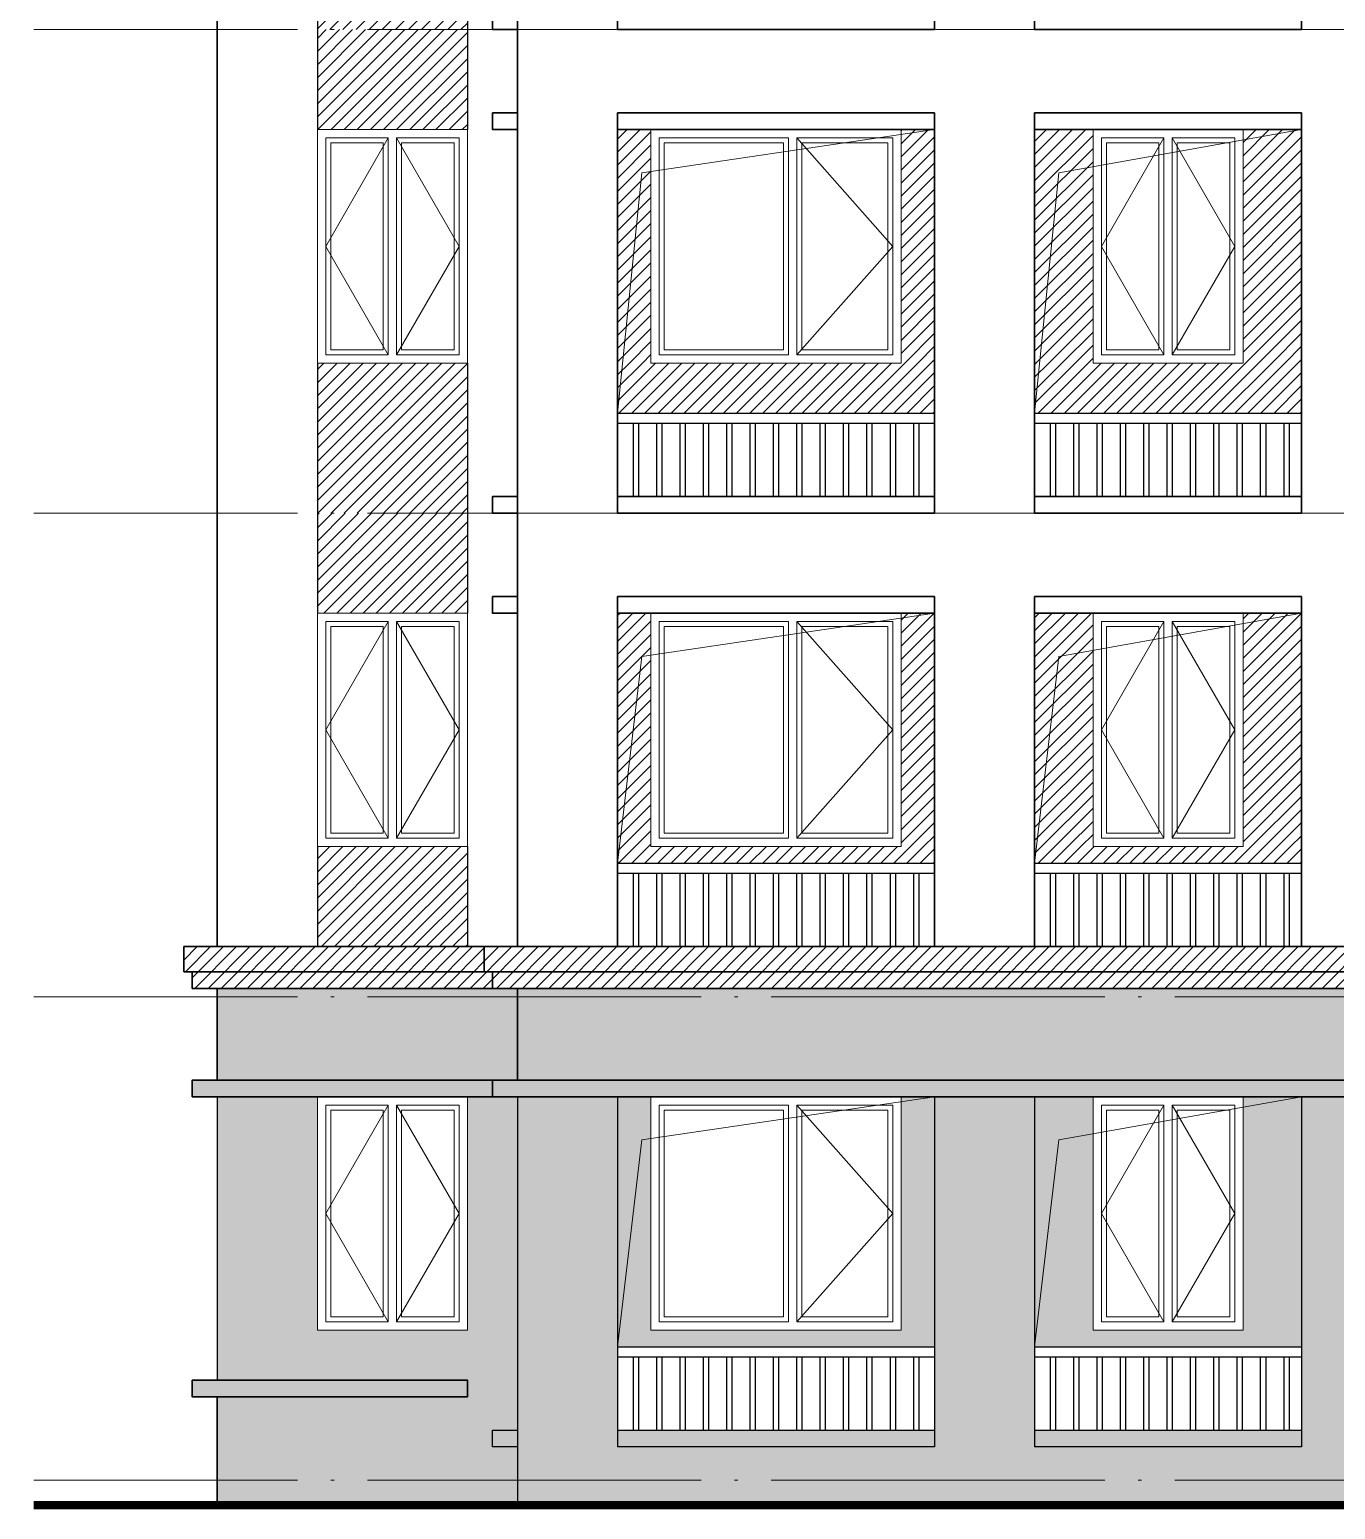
# Model space of a CAD drawing. Extents: x -518115 to 389031, y -231062 to 1628073.
# Drawn here: x 12092 to 19920, y 46065 to 54940 of the extents above; entities that cross this region are included whole.
import ezdxf

# ---------------------------------------------------------------- set-up
doc = ezdxf.new("R2010")
doc.units = 0
doc.header["$LTSCALE"] = 1000
doc.header["$MEASUREMENT"] = 0
doc.linetypes.add('DOTE', pattern=[2.42, 2, -0.2, 0.02, -0.2])
for name, color, linetype in [('3-剖面填充（细）', 250, 'Continuous'), ('5-平立面看线1', 45, 'Continuous'), ('Stair-栏杆', 142, 'Continuous'), ('看线', 251, 'Continuous')]:
    doc.layers.add(name, color=color, linetype=linetype)
for name, color, linetype, lineweight in [('DOTE', 19, 'DOTE', 9), ('WINDOW', 144, 'Continuous', 15), ('立面-中轮廓线', 213, 'Continuous', 35), ('立面-普通轮廓', 7, 'Continuous', 18), ('立面-洞口示意', 152, 'Continuous', 13), ('立面-窗开启线', 250, 'Continuous', 13)]:
    doc.layers.add(name, color=color, linetype=linetype, lineweight=lineweight)
pattern_1 = [(45, (6e-11, -2900), (-39.2886205, 39.2886205), [])]
pattern_2 = [(45, (-499467.84, 16764.28), (-39.2886205, 39.2886205), [])]

# ---------------------------------------------------------------- blocks, each defined once
blk = doc.blocks.new('GDGDRTDGRDG')
at = {"layer": '3-剖面填充（细）'}
h = blk.add_hatch(dxfattribs=at)
h.set_pattern_fill('ANSI31', color=256, scale=35)
h.set_pattern_definition([(45, (-7501.48, -1477), (-39.2886205, 39.2886205), [])])
h.paths.add_polyline_path([(514184.8, 32376), (513284.6, 32376), (513284.1, 31776), (514184.3, 31776)])
h = blk.add_hatch(dxfattribs=at)
h.set_pattern_fill('ANSI31', color=256, scale=35)
h.set_pattern_definition(pattern_1)
h.paths.add_polyline_path([(515084.4, 30376), (515284.4, 30376), (515284.4, 31776), (515084.4, 31776)])
h = blk.add_hatch(dxfattribs=at)
h.set_pattern_fill('ANSI31', color=256, scale=35)
h.set_pattern_definition(pattern_1)
h.paths.add_polyline_path([(516784.4, 30376), (516984.4, 30376), (516984.4, 31776), (516784.4, 31776)])
h = blk.add_hatch(dxfattribs=at)
h.set_pattern_fill('ANSI31', color=256, scale=35)
h.set_pattern_definition(pattern_1)
h.paths.add_polyline_path([(517584.4, 30376), (517934.4, 30376), (517934.4, 31776), (517584.4, 31776)])
h = blk.add_hatch(dxfattribs=at)
h.set_pattern_fill('ANSI31', color=256, scale=35)
h.set_pattern_definition(pattern_1)
h.paths.add_polyline_path([(518834.4, 30376), (519184.4, 30376), (519184.4, 31776), (518834.4, 31776)])
h = blk.add_hatch(dxfattribs=at)
h.set_pattern_fill('ANSI31', color=256, scale=35)
h.set_pattern_definition([(45, (-7501.48, -3777), (-39.2886205, 39.2886205), [])])
h.paths.add_polyline_path([(513284.1, 29476), (514184.1, 29476), (514184.9, 30376), (513284.9, 30376)])
h = blk.add_hatch(dxfattribs=at)
h.set_pattern_fill('ANSI31', color=256, scale=35)
h.set_pattern_definition(pattern_1)
h.paths.add_polyline_path([(515084.4, 30076), (516984.4, 30076), (516984.4, 30376), (515084.4, 30376)])
h = blk.add_hatch(dxfattribs=at)
h.set_pattern_fill('ANSI31', color=256, scale=35)
h.set_pattern_definition(pattern_1)
h.paths.add_polyline_path([(517584.4, 30076), (519184.4, 30076), (519184.4, 30376), (517584.4, 30376)])
for p, q in [((513284.5, 32376), (513284.5, 31776)), ((514184.5, 32376), (514184.5, 31776)), ((513284.5, 30376), (513284.5, 29476)), ((514184.5, 30376), (514184.5, 29476))]:
    blk.add_line(p, q, dxfattribs=at)
blk = doc.blocks.new('A$C318717E3')
at = {"layer": 'WINDOW'}
for points in [[(50, 1350), (425, 1350), (425, 50), (50, 50)], [(850, 1350), (475, 1350), (475, 50), (850, 50)]]:
    blk.add_lwpolyline(points, close=True, dxfattribs=at)
at = {"layer": 'WINDOW', "color": 250}
for points in [[(80, 1320), (395, 1320), (395, 80), (80, 80)], [(820, 1320), (505, 1320), (505, 80), (820, 80)]]:
    blk.add_lwpolyline(points, close=True, dxfattribs=at)
at = {"layer": '立面-普通轮廓'}
blk.add_lwpolyline([(0, 1400), (900, 1400), (900, 0), (0, 0)], close=True, dxfattribs=at)
at = {"layer": '立面-窗开启线', "color": 251, "ltscale": 0.5, "true_color": 0x636466}
for points in [[(425, 1350), (50, 700), (425, 50)], [(475, 1350), (850, 700), (475, 50)]]:
    blk.add_lwpolyline(points, dxfattribs=at)
blk = doc.blocks.new('A$C4731409C')
at = {"layer": 'WINDOW'}
for points in [[(-1450, 1350), (-675, 1350), (-675, 50), (-1450, 50)], [(-50, 1350), (-625, 1350), (-625, 50), (-50, 50)]]:
    blk.add_lwpolyline(points, close=True, dxfattribs=at)
at = {"layer": 'WINDOW', "color": 250}
for points in [[(-1420, 1320), (-705, 1320), (-705, 80), (-1420, 80)], [(-80, 1320), (-595, 1320), (-595, 80), (-80, 80)]]:
    blk.add_lwpolyline(points, close=True, dxfattribs=at)
at = {"layer": '立面-普通轮廓'}
blk.add_lwpolyline([(-1500, 1400), (0, 1400), (0, 0), (-1500, 0)], close=True, dxfattribs=at)
at = {"layer": '立面-窗开启线', "color": 251, "ltscale": 0.5, "true_color": 0x636466}
blk.add_lwpolyline([(-625, 1350), (-50, 700), (-625, 50)], dxfattribs=at)
blk = doc.blocks.new('HFHFHHTHFHF')
at = {"layer": 'Stair-栏杆'}
for p, q in [((515084.4, 32976), (516984.4, 32976)), ((517584.4, 32976), (519184.4, 32976)), ((515084.4, 32916), (516984.4, 32916)), ((517584.4, 32916), (519184.4, 32916))]:
    blk.add_line(p, q, dxfattribs=at)
for points in [[(515179.4, 32476), (515179.4, 32916)], [(515209.4, 32916), (515209.4, 32476)], [(515319.4, 32476), (515319.4, 32916)], [(515349.4, 32916), (515349.4, 32476)], [(515459.4, 32476), (515459.4, 32916)], [(515489.4, 32916), (515489.4, 32476)], [(515599.4, 32476), (515599.4, 32916)], [(515629.4, 32916), (515629.4, 32476)], [(515739.4, 32476), (515739.4, 32916)], [(515769.4, 32916), (515769.4, 32476)], [(515879.4, 32476), (515879.4, 32916)], [(515909.4, 32916), (515909.4, 32476)], [(516019.4, 32476), (516019.4, 32916)], [(516049.4, 32916), (516049.4, 32476)], [(516159.4, 32476), (516159.4, 32916)], [(516189.4, 32916), (516189.4, 32476)], [(516299.4, 32476), (516299.4, 32916)], [(516329.4, 32916), (516329.4, 32476)], [(516439.4, 32476), (516439.4, 32916)], [(516469.4, 32916), (516469.4, 32476)], [(516579.4, 32476), (516579.4, 32916)], [(516609.4, 32916), (516609.4, 32476)], [(516719.4, 32476), (516719.4, 32916)], [(516749.4, 32916), (516749.4, 32476)], [(516859.4, 32476), (516859.4, 32916)], [(516889.4, 32916), (516889.4, 32476)], [(517679.4, 32476), (517679.4, 32916)], [(517709.4, 32916), (517709.4, 32476)], [(517819.4, 32476), (517819.4, 32916)], [(517849.4, 32916), (517849.4, 32476)], [(517959.4, 32476), (517959.4, 32916)], [(517989.4, 32916), (517989.4, 32476)], [(518099.4, 32476), (518099.4, 32916)], [(518129.4, 32916), (518129.4, 32476)], [(518239.4, 32476), (518239.4, 32916)], [(518269.4, 32916), (518269.4, 32476)], [(518379.4, 32476), (518379.4, 32916)], [(518409.4, 32916), (518409.4, 32476)], [(518519.4, 32476), (518519.4, 32916)], [(518549.4, 32916), (518549.4, 32476)], [(518659.4, 32476), (518659.4, 32916)], [(518689.4, 32916), (518689.4, 32476)], [(518799.4, 32476), (518799.4, 32916)], [(518829.4, 32916), (518829.4, 32476)], [(518939.4, 32476), (518939.4, 32916)], [(518969.4, 32916), (518969.4, 32476)], [(519079.4, 32476), (519079.4, 32916)], [(519109.4, 32916), (519109.4, 32476)]]:
    blk.add_lwpolyline(points, dxfattribs=at)
at = {"layer": '立面-中轮廓线'}
for p, q in [((512684.4, 35276), (512684.4, 32376)), ((514484.4, 35276), (514484.4, 32376)), ((515084.4, 34776), (515084.4, 32376)), ((516984.4, 34776), (516984.4, 32376)), ((517584.4, 34776), (517584.4, 32376)), ((519184.4, 34776), (519184.4, 32376))]:
    blk.add_line(p, q, dxfattribs=at)
for points in [[(514484.4, 34676), (514334.4, 34676), (514334.4, 34776), (514484.4, 34776)], [(515084.4, 34776), (516984.4, 34776)], [(517584.4, 34776), (519184.4, 34776)], [(516984.4, 34676), (515084.4, 34676)], [(519184.4, 34676), (517584.4, 34676)], [(514484.4, 32376), (514334.4, 32376), (514334.4, 32476), (514484.4, 32476)], [(515084.4, 32476), (516984.4, 32476)], [(517584.4, 32476), (519184.4, 32476)], [(516984.4, 32376), (515084.4, 32376)], [(519184.4, 32376), (517584.4, 32376)]]:
    blk.add_lwpolyline(points, dxfattribs=at)
for name, p in [('A$C318717E3', (513284.5, 33276)), ('A$C4731409C', (516784.4, 33276)), ('A$C318717E3', (517934.4, 33276))]:
    blk.add_blockref(name, p)

msp = doc.modelspace()

# ---------------------------------------------------------------- hatches: boundary and pattern name
at = {"layer": '3-剖面填充（细）'}
h = msp.add_hatch(dxfattribs=at)
h.set_pattern_fill('ANSI31', color=256, scale=35)
h.set_pattern_definition([(45, (-506969.325, 18187.28), (-39.2886205, 39.2886205), [])])
h.paths.add_polyline_path([(14716.9, 52040.3), (13816.8, 52040.3), (13816.3, 51440.3), (14716.4, 51440.3)])
h = msp.add_hatch(dxfattribs=at)
h.set_pattern_fill('ANSI31', color=256, scale=35)
h.set_pattern_definition(pattern_2)
h.paths.add_polyline_path([(15616.6, 50040.3), (15816.6, 50040.3), (15816.6, 51440.3), (15616.6, 51440.3)])
h = msp.add_hatch(dxfattribs=at)
h.set_pattern_fill('ANSI31', color=256, scale=35)
h.set_pattern_definition(pattern_2)
h.paths.add_polyline_path([(17316.6, 50040.3), (17516.6, 50040.3), (17516.6, 51440.3), (17316.6, 51440.3)])
h = msp.add_hatch(dxfattribs=at)
h.set_pattern_fill('ANSI31', color=256, scale=35)
h.set_pattern_definition(pattern_2)
h.paths.add_polyline_path([(18116.6, 50040.3), (18466.6, 50040.3), (18466.6, 51440.3), (18116.6, 51440.3)])
h = msp.add_hatch(dxfattribs=at)
h.set_pattern_fill('ANSI31', color=256, scale=35)
h.set_pattern_definition(pattern_2)
h.paths.add_polyline_path([(19366.6, 50040.3), (19716.6, 50040.3), (19716.6, 51440.3), (19366.6, 51440.3)])
h = msp.add_hatch(dxfattribs=at)
h.set_pattern_fill('ANSI31', color=256, scale=35)
h.set_pattern_definition([(45, (-506969.325, 15887.28), (-39.2886205, 39.2886205), [])])
h.paths.add_polyline_path([(13816.5, 49440.3), (14716.5, 49440.3), (14717.1, 50040.3), (13817.1, 50040.3)])
h = msp.add_hatch(dxfattribs=at)
h.set_pattern_fill('ANSI31', color=256, scale=35)
h.set_pattern_definition(pattern_2)
h.paths.add_polyline_path([(15616.6, 49940.3), (17516.6, 49940.3), (17516.6, 50040.3), (15616.6, 50040.3)])
h = msp.add_hatch(dxfattribs=at)
h.set_pattern_fill('ANSI31', color=256, scale=35)
h.set_pattern_definition(pattern_2)
h.paths.add_polyline_path([(18116.6, 49940.3), (19716.6, 49940.3), (19716.6, 50040.3), (18116.6, 50040.3)])
h = msp.add_hatch(dxfattribs=at)
h.set_pattern_fill('ANSI31', color=256, scale=35)
h.set_pattern_definition([(45, (-408100, 4864.28), (-39.2886205, 39.2886205), [])])
h.paths.add_polyline_path([(13016.6, 49290.3), (13066.6, 49290.3), (13066.6, 49190.3), (23516.6, 49190.3), (23516.6, 49440.3), (13016.6, 49440.3)])
h = msp.add_hatch(dxfattribs=at)
h.set_pattern_fill('混凝土', color=251, scale=40)
h.set_pattern_definition([(50, (-463528.84, 44790.78), (286.90407, -25.10085), [30, -330]), (355, (-463528.84, 44790.78), (-55.50053, 300.87685), [24, -264]), (100.4514, (-463504.93, 44788.69), (231.40375, 275.77582), [25.49608, -280.45684]), (46.1842, (-463528.84, 44870.78), (426.89642, -66.2076), [45, -495]), (96.6356, (-463493.27, 44865.26), (373.86508, 389.64715), [38.2441, -420.6852]), (351.1842, (-463528.84, 44870.78), (373.86478, 389.64744), [36, -396]), (21, (-463488.84, 44850.78), (238.76282, -161.04756), [30, -330]), (326, (-463488.84, 44850.78), (97.32613, 290.06002), [24, -264]), (71.4514, (-463468.95, 44837.36), (336.08905, 129.0122), [25.49608, -280.45684]), (37.5, (-463528.84, 44790.78), (4.863942, 133.157542), [0, -260.8, 0, -268, 0, -265]), (7.5, (-463528.84, 44790.78), (105.227815, 157.764685), [0, -152.8, 0, -254.8, 0, -101]), (327.5, (-463618.04, 44790.78), (213.528974, -9.021949), [0, -100, 0, -312, 0, -414]), (317.5, (-463658.04, 44790.78), (233.27447, 40.04199), [0, -130, 0, -207.2, 0, -294])])
h.paths.add_polyline_path([(47116.6, 48540.3), (48316.6, 48540.3), (48316.6, 47140.3), (47116.6, 47140.3)], flags=16)
h.paths.add_polyline_path([(45316.6, 47040.3), (46416.6, 47040.3), (46416.6, 46540.3), (45316.6, 46540.3)], flags=16)
h.paths.add_polyline_path([(45416.6, 48540.3), (46316.6, 48540.3), (46316.6, 47140.3), (45416.6, 47140.3)], flags=16)
h.paths.add_polyline_path([(43116.6, 47040.3), (44716.6, 47040.3), (44716.6, 46540.3), (43116.6, 46540.3)], flags=16)
h.paths.add_polyline_path([(43466.6, 48540.3), (44366.6, 48540.3), (44366.6, 47140.3), (43466.6, 47140.3)], flags=16)
h.paths.add_polyline_path([(40616.6, 47040.3), (42516.6, 47040.3), (42516.6, 46540.3), (40616.6, 46540.3)], flags=16)
h.paths.add_polyline_path([(40816.6, 48540.3), (42316.6, 48540.3), (42316.6, 47140.3), (40816.6, 47140.3)], flags=16)
h.paths.add_polyline_path([(38816.7, 48540.3), (39716.7, 48540.3), (39716.7, 47140.3), (38816.7, 47140.3)], flags=16)
h.paths.add_polyline_path([(54516.6, 48540.3), (53316.6, 48540.3), (53316.6, 47140.3), (54516.6, 47140.3)], flags=16)
h.paths.add_polyline_path([(56316.6, 47040.3), (55216.6, 47040.3), (55216.6, 46540.3), (56316.6, 46540.3)], flags=16)
h.paths.add_polyline_path([(56216.6, 48540.3), (55316.6, 48540.3), (55316.6, 47140.3), (56216.6, 47140.3)], flags=16)
h.paths.add_polyline_path([(58516.6, 47040.3), (56916.6, 47040.3), (56916.6, 46540.3), (58516.6, 46540.3)], flags=16)
h.paths.add_polyline_path([(58166.6, 48540.3), (57266.6, 48540.3), (57266.6, 47140.3), (58166.6, 47140.3)], flags=16)
h.paths.add_polyline_path([(61016.6, 47040.3), (59116.6, 47040.3), (59116.6, 46540.3), (61016.6, 46540.3)], flags=16)
h.paths.add_polyline_path([(60816.6, 48540.3), (59316.6, 48540.3), (59316.6, 47140.3), (60816.6, 47140.3)], flags=16)
h.paths.add_polyline_path([(62816.5, 48540.3), (61916.5, 48540.3), (61916.5, 47140.3), (62816.5, 47140.3)], flags=16)
h.paths.add_polyline_path([(63416.6, 49190.3), (63416.6, 48640.3), (63566.6, 48640.3), (63566.6, 48540.3), (63416.6, 48540.3), (63416.6, 46840.3), (63566.6, 46840.3), (63566.6, 46740.3), (63416.6, 46740.3), (63416.6, 46090.3), (53116.6, 46090.3), (53116.6, 49190.3)])
h.paths.add_polyline_path([(29516.6, 48540.3), (28316.6, 48540.3), (28316.6, 47140.3), (29516.6, 47140.3)], flags=16)
h.paths.add_polyline_path([(31316.6, 47040.3), (30216.6, 47040.3), (30216.6, 46540.3), (31316.6, 46540.3)], flags=16)
h.paths.add_polyline_path([(31216.6, 48540.3), (30316.6, 48540.3), (30316.6, 47140.3), (31216.6, 47140.3)], flags=16)
h.paths.add_polyline_path([(33516.6, 47040.3), (31916.6, 47040.3), (31916.6, 46540.3), (33516.6, 46540.3)], flags=16)
h.paths.add_polyline_path([(33166.6, 48540.3), (32266.6, 48540.3), (32266.6, 47140.3), (33166.6, 47140.3)], flags=16)
h.paths.add_polyline_path([(36016.6, 47040.3), (34116.6, 47040.3), (34116.6, 46540.3), (36016.6, 46540.3)], flags=16)
h.paths.add_polyline_path([(35816.6, 48540.3), (34316.6, 48540.3), (34316.6, 47140.3), (35816.6, 47140.3)], flags=16)
h.paths.add_polyline_path([(37816.5, 48540.3), (36916.5, 48540.3), (36916.5, 47140.3), (37816.5, 47140.3)], flags=16)
h.paths.add_polyline_path([(22116.6, 48540.3), (23316.6, 48540.3), (23316.6, 47140.3), (22116.6, 47140.3)], flags=16)
h.paths.add_polyline_path([(20316.6, 47040.3), (21416.6, 47040.3), (21416.6, 46540.3), (20316.6, 46540.3)], flags=16)
h.paths.add_polyline_path([(20416.6, 48540.3), (21316.6, 48540.3), (21316.6, 47140.3), (20416.6, 47140.3)], flags=16)
h.paths.add_polyline_path([(18116.6, 47040.3), (19716.6, 47040.3), (19716.6, 46540.3), (18116.6, 46540.3)], flags=16)
h.paths.add_polyline_path([(18466.6, 48540.3), (19366.6, 48540.3), (19366.6, 47140.3), (18466.6, 47140.3)], flags=16)
h.paths.add_polyline_path([(15616.6, 47040.3), (17516.6, 47040.3), (17516.6, 46540.3), (15616.6, 46540.3)], flags=16)
h.paths.add_polyline_path([(15816.6, 48540.3), (17316.6, 48540.3), (17316.6, 47140.3), (15816.6, 47140.3)], flags=16)
h.paths.add_polyline_path([(13816.7, 48540.3), (14716.7, 48540.3), (14716.7, 47140.3), (13816.7, 47140.3)], flags=16)
h.paths.add_polyline_path([(28116.6, 49190.3), (48516.6, 49190.3), (48516.6, 46090.3), (28116.6, 46090.3)])
h.paths.add_polyline_path([(13216.6, 49190.3), (13216.6, 48640.3), (13066.6, 48640.3), (13066.6, 48540.3), (13216.6, 48540.3), (13216.6, 46840.3), (13066.6, 46840.3), (13066.6, 46740.3), (13216.6, 46740.3), (13216.6, 46090.3), (23516.6, 46090.3), (23516.6, 49190.3)])

# ---------------------------------------------------------------- linework, layer by layer
for p, q in [((13816.7, 52040.3), (13816.7, 51440.3)), ((14716.7, 52040.3), (14716.7, 51440.3)), ((13816.7, 50040.3), (13816.7, 49440.3)), ((14716.7, 50040.3), (14716.7, 49440.3))]:
    msp.add_line(p, q, dxfattribs=at)
at = {"layer": '5-平立面看线1', "color": 1, "ltscale": 0.8, "const_width": 50}
msp.add_lwpolyline([(12116.6, 46090.3), (64516.6, 46090.3)], dxfattribs=at)
at = {"layer": 'DOTE', "linetype": 'DOTE'}
for p, q in [((64516.6, 54940.3), (12116.6, 54940.3)), ((64516.6, 52040.3), (12116.6, 52040.3)), ((64516.6, 49140.3), (12116.6, 49140.3)), ((64516.6, 46240.3), (12116.6, 46240.3))]:
    msp.add_line(p, q, dxfattribs=at)
at = {"layer": 'Stair-栏杆'}
for p, q in [((15616.6, 49940.3), (17516.6, 49940.3)), ((15616.6, 49880.3), (17516.6, 49880.3)), ((18116.6, 49940.3), (19716.6, 49940.3)), ((18116.6, 49880.3), (19716.6, 49880.3)), ((15616.6, 47040.3), (17516.6, 47040.3)), ((18116.6, 47040.3), (19716.6, 47040.3)), ((15616.6, 46980.3), (17516.6, 46980.3)), ((18116.6, 46980.3), (19716.6, 46980.3))]:
    msp.add_line(p, q, dxfattribs=at)
for points in [[(15711.6, 49440.3), (15711.6, 49880.3)], [(15741.6, 49880.3), (15741.6, 49440.3)], [(15851.6, 49440.3), (15851.6, 49880.3)], [(15881.6, 49880.3), (15881.6, 49440.3)], [(15991.6, 49440.3), (15991.6, 49880.3)], [(16021.6, 49880.3), (16021.6, 49440.3)], [(16131.6, 49440.3), (16131.6, 49880.3)], [(16161.6, 49880.3), (16161.6, 49440.3)], [(16271.6, 49440.3), (16271.6, 49880.3)], [(16301.6, 49880.3), (16301.6, 49440.3)], [(16411.6, 49440.3), (16411.6, 49880.3)], [(16441.6, 49880.3), (16441.6, 49440.3)], [(16551.6, 49440.3), (16551.6, 49880.3)], [(16581.6, 49880.3), (16581.6, 49440.3)], [(16691.6, 49440.3), (16691.6, 49880.3)], [(16721.6, 49880.3), (16721.6, 49440.3)], [(16831.6, 49440.3), (16831.6, 49880.3)], [(16861.6, 49880.3), (16861.6, 49440.3)], [(16971.6, 49440.3), (16971.6, 49880.3)], [(17001.6, 49880.3), (17001.6, 49440.3)], [(17111.6, 49440.3), (17111.6, 49880.3)], [(17141.6, 49880.3), (17141.6, 49440.3)], [(17251.6, 49440.3), (17251.6, 49880.3)], [(17281.6, 49880.3), (17281.6, 49440.3)], [(17391.6, 49440.3), (17391.6, 49880.3)], [(17421.6, 49880.3), (17421.6, 49440.3)], [(18211.6, 49440.3), (18211.6, 49880.3)], [(18241.6, 49880.3), (18241.6, 49440.3)], [(18351.6, 49440.3), (18351.6, 49880.3)], [(18381.6, 49880.3), (18381.6, 49440.3)], [(18491.6, 49440.3), (18491.6, 49880.3)], [(18521.6, 49880.3), (18521.6, 49440.3)], [(18631.6, 49440.3), (18631.6, 49880.3)], [(18661.6, 49880.3), (18661.6, 49440.3)], [(18771.6, 49440.3), (18771.6, 49880.3)], [(18801.6, 49880.3), (18801.6, 49440.3)], [(18911.6, 49440.3), (18911.6, 49880.3)], [(18941.6, 49880.3), (18941.6, 49440.3)], [(19051.6, 49440.3), (19051.6, 49880.3)], [(19081.6, 49880.3), (19081.6, 49440.3)], [(19191.6, 49440.3), (19191.6, 49880.3)], [(19221.6, 49880.3), (19221.6, 49440.3)], [(19331.6, 49440.3), (19331.6, 49880.3)], [(19361.6, 49880.3), (19361.6, 49440.3)], [(19471.6, 49440.3), (19471.6, 49880.3)], [(19501.6, 49880.3), (19501.6, 49440.3)], [(19611.6, 49440.3), (19611.6, 49880.3)], [(19641.6, 49880.3), (19641.6, 49440.3)], [(15711.6, 46540.3), (15711.6, 46980.3)], [(15741.6, 46980.3), (15741.6, 46540.3)], [(15851.6, 46540.3), (15851.6, 46980.3)], [(15881.6, 46980.3), (15881.6, 46540.3)], [(15991.6, 46540.3), (15991.6, 46980.3)], [(16021.6, 46980.3), (16021.6, 46540.3)], [(16131.6, 46540.3), (16131.6, 46980.3)], [(16161.6, 46980.3), (16161.6, 46540.3)], [(16271.6, 46540.3), (16271.6, 46980.3)], [(16301.6, 46980.3), (16301.6, 46540.3)], [(16411.6, 46540.3), (16411.6, 46980.3)], [(16441.6, 46980.3), (16441.6, 46540.3)], [(16551.6, 46540.3), (16551.6, 46980.3)], [(16581.6, 46980.3), (16581.6, 46540.3)], [(16691.6, 46540.3), (16691.6, 46980.3)], [(16721.6, 46980.3), (16721.6, 46540.3)], [(16831.6, 46540.3), (16831.6, 46980.3)], [(16861.6, 46980.3), (16861.6, 46540.3)], [(16971.6, 46540.3), (16971.6, 46980.3)], [(17001.6, 46980.3), (17001.6, 46540.3)], [(17111.6, 46540.3), (17111.6, 46980.3)], [(17141.6, 46980.3), (17141.6, 46540.3)], [(17251.6, 46540.3), (17251.6, 46980.3)], [(17281.6, 46980.3), (17281.6, 46540.3)], [(17391.6, 46540.3), (17391.6, 46980.3)], [(17421.6, 46980.3), (17421.6, 46540.3)], [(18211.6, 46540.3), (18211.6, 46980.3)], [(18241.6, 46980.3), (18241.6, 46540.3)], [(18351.6, 46540.3), (18351.6, 46980.3)], [(18381.6, 46980.3), (18381.6, 46540.3)], [(18491.6, 46540.3), (18491.6, 46980.3)], [(18521.6, 46980.3), (18521.6, 46540.3)], [(18631.6, 46540.3), (18631.6, 46980.3)], [(18661.6, 46980.3), (18661.6, 46540.3)], [(18771.6, 46540.3), (18771.6, 46980.3)], [(18801.6, 46980.3), (18801.6, 46540.3)], [(18911.6, 46540.3), (18911.6, 46980.3)], [(18941.6, 46980.3), (18941.6, 46540.3)], [(19051.6, 46540.3), (19051.6, 46980.3)], [(19081.6, 46980.3), (19081.6, 46540.3)], [(19191.6, 46540.3), (19191.6, 46980.3)], [(19221.6, 46980.3), (19221.6, 46540.3)], [(19331.6, 46540.3), (19331.6, 46980.3)], [(19361.6, 46980.3), (19361.6, 46540.3)], [(19471.6, 46540.3), (19471.6, 46980.3)], [(19501.6, 46980.3), (19501.6, 46540.3)], [(19611.6, 46540.3), (19611.6, 46980.3)], [(19641.6, 46980.3), (19641.6, 46540.3)]]:
    msp.add_lwpolyline(points, dxfattribs=at)
at = {"layer": '看线', "color": 30}
for p, q in [((13216.6, 48540.3), (13216.6, 46840.3)), ((15016.6, 48540.3), (15016.6, 46090.3)), ((15616.6, 48540.3), (15616.6, 46440.3)), ((17516.6, 48540.3), (17516.6, 46440.3)), ((18116.6, 48540.3), (18116.6, 46440.3)), ((19716.6, 48540.3), (19716.6, 46440.3))]:
    msp.add_line(p, q, dxfattribs=at)
for points in [[(15016.6, 46440.3), (14866.6, 46440.3), (14866.6, 46540.3), (15016.6, 46540.3)], [(15616.6, 46540.3), (17516.6, 46540.3)], [(18116.6, 46540.3), (19716.6, 46540.3)], [(17516.6, 46440.3), (15616.6, 46440.3)], [(19716.6, 46440.3), (18116.6, 46440.3)]]:
    msp.add_lwpolyline(points, dxfattribs=at)
at = {"layer": '立面-中轮廓线'}
for p, q in [((13216.6, 52040.3), (13216.6, 49440.3)), ((15016.6, 52040.3), (15016.6, 49440.3)), ((15616.6, 51540.3), (15616.6, 49440.3)), ((17516.6, 51540.3), (17516.6, 49440.3)), ((18116.6, 51540.3), (18116.6, 49440.3)), ((19716.6, 51540.3), (19716.6, 49440.3))]:
    msp.add_line(p, q, dxfattribs=at)
at = {"layer": '立面-中轮廓线', "color": 2}
for p, q in [((13016.6, 49440.3), (23516.6, 49440.3)), ((13016.6, 49290.3), (23516.6, 49290.3)), ((13216.6, 49190.3), (23516.6, 49190.3)), ((13216.6, 48640.3), (23516.6, 48640.3)), ((13216.6, 48540.3), (23516.6, 48540.3)), ((13216.6, 46740.3), (13216.6, 46090.3))]:
    msp.add_line(p, q, dxfattribs=at)
at = {"layer": '立面-中轮廓线'}
for points in [[(15016.6, 51440.3), (14866.6, 51440.3), (14866.6, 51540.3), (15016.6, 51540.3)], [(15616.6, 51540.3), (17516.6, 51540.3)], [(18116.6, 51540.3), (19716.6, 51540.3)], [(17516.6, 51440.3), (15616.6, 51440.3)], [(19716.6, 51440.3), (18116.6, 51440.3)]]:
    msp.add_lwpolyline(points, dxfattribs=at)
at = {"layer": '立面-中轮廓线', "color": 2}
for points in [[(13216.6, 49440.3), (13016.6, 49440.3), (13016.6, 49290.3), (13066.6, 49290.3), (13066.6, 49190.3), (13216.6, 49190.3), (13216.6, 48640.3), (13066.6, 48640.3), (13066.6, 48540.3), (13216.6, 48540.3)], [(15016.6, 49440.3), (14816.6, 49440.3), (14816.6, 49290.3), (14866.6, 49290.3), (14866.6, 49190.3), (15016.6, 49190.3), (15016.6, 48640.3), (14866.6, 48640.3), (14866.6, 48540.3), (15016.6, 48540.3)]]:
    msp.add_lwpolyline(points, dxfattribs=at)
msp.add_lwpolyline([(14716.7, 46740.3), (14716.7, 46840.3), (13066.6, 46840.3), (13066.6, 46740.3)], close=True, dxfattribs=at)
at = {"layer": '立面-洞口示意'}
for points in [[(15616.6, 52640.3), (15761.4, 54081.2), (17516.6, 54340.3)], [(18116.6, 52640.3), (18261.4, 54081.2), (19716.6, 54340.3)], [(15616.6, 49940.3), (15761.4, 51181.2), (17516.6, 51440.3)], [(18116.6, 49940.3), (18261.4, 51181.2), (19716.6, 51440.3)], [(15616.6, 47040.3), (15761.4, 48281.2), (17516.6, 48540.3)], [(18116.6, 47040.3), (18261.4, 48281.2), (19716.6, 48540.3)]]:
    msp.add_lwpolyline(points, dxfattribs=at)

# ---------------------------------------------------------------- block references
for name, p in [('HFHFHHTHFHF', (-499467.8, 22564.3)), ('GDGDRTDGRDG', (-499467.8, 25464.3)), ('HFHFHHTHFHF', (-499467.8, 19664.3)), ('GDGDRTDGRDG', (-499467.8, 22564.3)), ('A$C318717E3', (13816.7, 50040.3)), ('A$C4731409C', (17316.6, 50040.3)), ('A$C318717E3', (18466.6, 50040.3)), ('A$C318717E3', (13816.7, 47140.3)), ('A$C4731409C', (17316.6, 47140.3)), ('A$C318717E3', (18466.6, 47140.3))]:
    msp.add_blockref(name, p)

doc.saveas('drawing.dxf')
